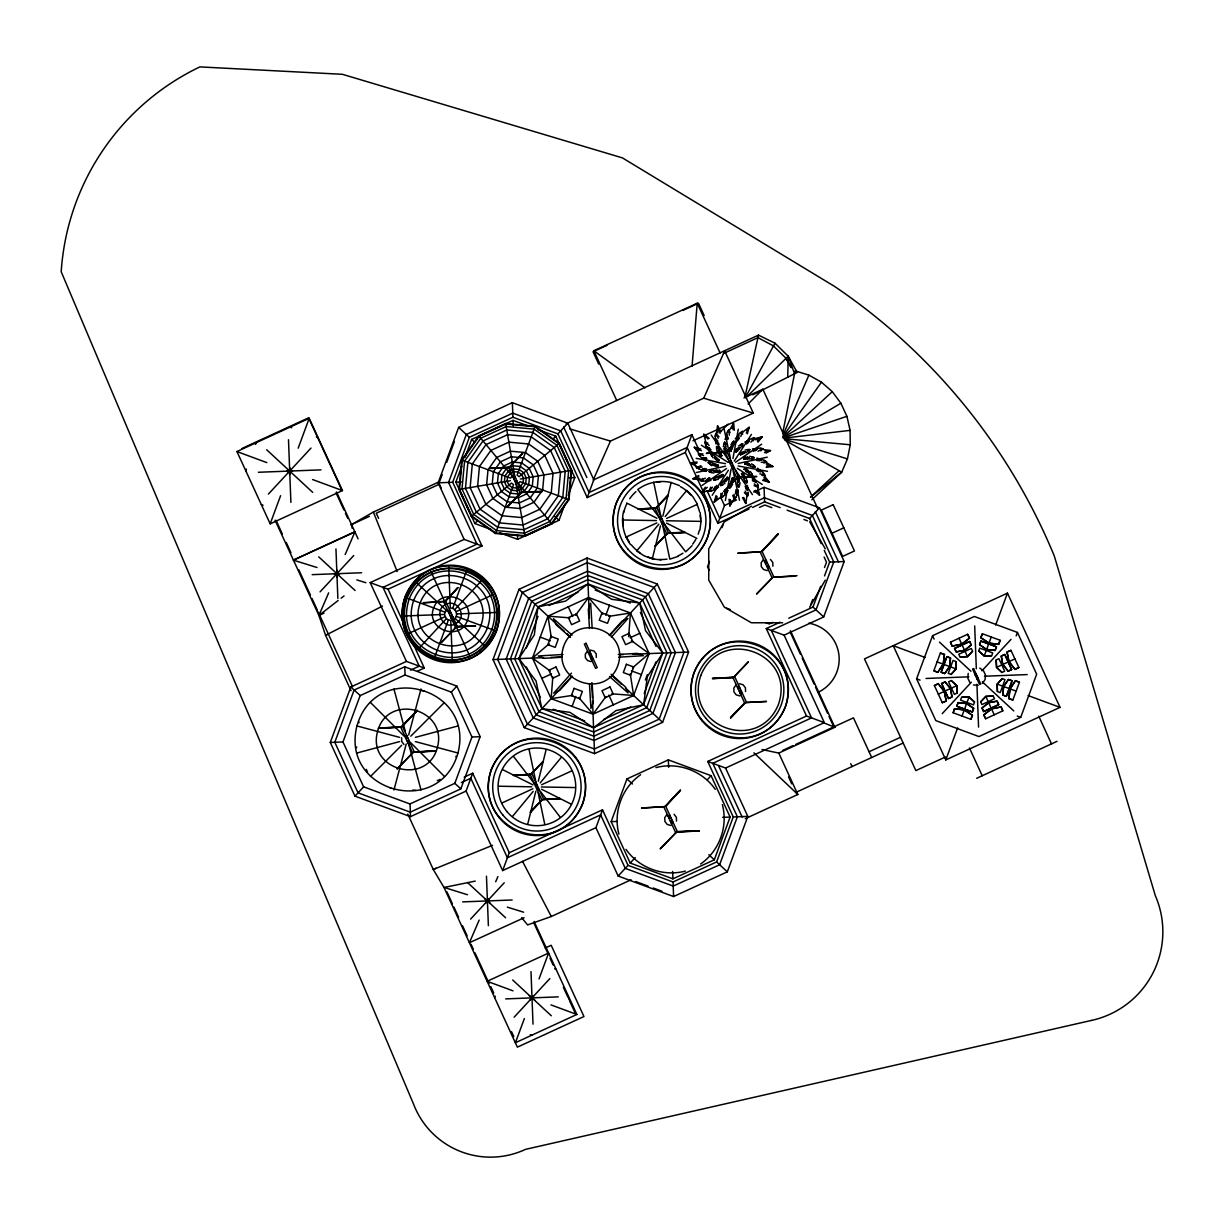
<?xml version="1.0" encoding="UTF-8"?>
<svg xmlns="http://www.w3.org/2000/svg" width="1224" height="1224" viewBox="0 0 1224 1224"><rect width="100%" height="100%" fill="white"/><g stroke="black" fill="none" stroke-linecap="round" stroke-linejoin="round"><path stroke-width="1.5" d="M289.629 474.606L289.782 467.522M336.829 577.238L336.983 570.154M724.837 489.921L724.746 494.006L726.888 492.232M738.592 438.085L738.653 435.362L736.511 437.152M787.736 377.206L788.195 356.215L775.006 343.194L758.498 335.131L566.069 423.825M733.39 480.604L731.172 483.541L731.279 480.038M732.12 449.346L732.227 445.842L730.667 447.051M716.53 448.933L716.606 446.531L719.146 447.831M746.87 480.451L746.793 482.837L744.253 481.537M726.444 478.309L726.413 479.227L727.745 479.104L728.479 477.987L727.178 477.192L726.444 478.309L727.745 479.104M736.955 451.059L736.986 450.141L735.655 450.264L734.92 451.381L736.221 452.176L736.955 451.059L735.655 450.264M733.069 429.792L733.513 423.458L729.749 429.746M730.33 499.591L729.887 505.925L733.65 499.622M552.835 676.811L551.137 698.674L593.043 714.173L633.634 695.492L649.133 653.585L630.467 612.995L588.56 597.496L547.969 616.162L532.471 658.068L551.137 698.674L572.801 695.308M628.631 636.679L630.467 612.995L608.802 616.361M720.936 482.73L720.707 485.576L722.94 484.735M742.463 446.638L742.693 443.792L740.459 444.633M692.065 366.114L697.221 303.215L593.839 350.768L616.728 400.508M715.627 441.803L715.872 439.034L717.769 441.007M747.772 487.565L747.527 490.334L745.63 488.376M724.164 480.038L723.996 481.904L725.909 481.384M739.235 449.33L739.403 447.479L736.221 449.33L739.403 447.479L737.965 450.677M356.597 747.757L356.674 746.931M358.923 722.803L358.999 721.976M458.954 489.493L461.693 460.025L478.798 435.866L505.696 423.504L535.163 426.227L559.322 443.333L571.7 470.23L568.961 499.698L551.856 523.857L524.958 536.234L495.491 533.496L471.332 516.39L458.954 489.493L510.377 480.711M455.94 756.983L456.017 756.141M729.978 483.434L729.535 488.192L731.279 486.555M733.421 445.934L733.865 441.176L732.105 442.813M968.215 673.399L967.786 678.035L969.714 682.258M949.594 666.529L950.513 658.084L946.917 656.676L941.149 672.251L944.775 673.582L949.594 666.529L950.528 658.022L946.917 656.676L941.149 672.251L944.806 673.521L949.594 666.529L944.025 664.464M1003.649 686.511L1002.747 694.957L1006.342 696.364L1012.11 680.789L1008.484 679.458L1003.649 686.511L1002.716 695.018L1006.342 696.364L1012.11 680.789L1008.454 679.519L1003.649 686.511L1009.234 688.577M715.091 439.125L715.765 433.526L719.008 436.708M748.093 492.124L747.635 495.858L744.376 492.675M933.836 670.752L937.859 672.236L943.214 664.158L944.408 654.549L940.384 653.05L933.836 670.752L937.783 672.42L943.214 664.158L944.469 654.35L940.384 653.05M1019.424 682.288L1015.4 680.804L1010.045 688.883L1008.851 698.491L1012.875 699.99L1019.424 682.288L1015.461 680.62L1010.045 688.883L1008.775 698.69L1012.875 699.99M718.488 452.957L718.748 450.983L720.401 451.855M744.911 476.427L744.651 478.385L742.999 477.528M356.964 725.954C340.073 792.112 439.523 818.749 457.975 753.005C474.866 686.848 375.416 660.195 356.964 725.954L399.575 737.368M630.574 544.634C623.506 535.148 620.92 522.786 623.582 511.249M699.899 530.099L701.046 521.378L700.204 512.611M716.53 433.158L717.601 425.906L720.936 431.781M742.463 497.587L745.798 503.477L746.87 496.225M403.507 616.009C403.752 554.518 492.599 551.091 497.571 612.398C497.327 673.889 408.479 677.3 403.507 616.009L444.404 614.433L446.026 610.026M470.215 656.967L453.109 619.772C459.031 617.263 456.736 607.624 450.31 608.053L448.734 567.156M716.866 466.543L717.096 465.043L718.412 465.304L718.167 466.803L716.866 466.543L716.239 465.365L717.096 465.043M744.988 464.08L745.217 462.58L747.16 464.003L744.988 464.08L747.16 464.003L745.217 462.58M746.303 464.324L746.533 462.825M725.358 500.478L731.034 469.251M732.977 458.495L738.302 429.196M729.581 451.166L731.019 449.223L731.095 451.396L729.581 451.166L731.019 449.223L731.095 451.396M732.059 479.288L732.304 477.972L733.819 478.217L733.558 479.517L732.38 480.145L732.059 479.288L733.558 479.517M782.748 432.868L795.141 370.841L808.896 375.125L821.457 382.179L832.274 391.68L840.888 403.232L846.916 416.328L850.083 430.374L850.252 444.786L847.436 458.908L841.73 472.143L811.803 499.759M744.896 397.249L758.498 335.131M715.137 436.341L715.765 433.526L718.228 438.33M748.262 493.027L747.635 495.858L745.171 491.038M737.537 439.89L738.653 435.362L735.211 438.835M725.847 489.493L724.746 494.006L728.188 490.549M527.789 823.844L535.852 791.209M538.315 781.203L546.042 749.945M658.818 524.209L636.694 550.968L644.069 555.788L652.316 558.832L660.455 525.861M662.842 516.222L671.165 482.516L679.412 485.576M724.577 453.002L725.159 450.662L726.046 452.651L724.577 453.002L725.159 450.662L726.046 452.651M738.822 476.381L738.24 478.706L737.353 476.733L738.822 476.381L738.24 478.706L737.353 476.733M724.042 450.631L724.975 447.066L726.169 448.504M739.357 478.752L738.424 482.302L737.231 480.864M393.944 789.97L406.261 743.962M408.678 734.997L420.995 688.974M716.04 495.567L714.25 502.085L720.125 497.709M747.359 433.816L749.149 427.283L741.805 432.761M719.896 455.512L720.293 454.242L721.12 454.624L721.869 455.726L720.645 456.613L719.896 455.512L721.12 454.624M743.504 473.872L743.106 475.142L742.279 474.759L741.53 473.657L742.754 472.755L743.504 473.872L742.279 474.759M723.277 446.714L724.7 442.139L726.551 444.312M740.122 482.669L738.699 487.228L736.848 485.056M953.159 712.766L954.46 708.681L964.267 709.935L972.529 715.351L970.861 719.314L953.159 712.766L954.659 708.742L964.267 709.935L972.346 715.29L970.861 719.314M1000.1 640.274L998.799 644.375L988.992 643.105L980.73 637.689L982.398 633.726L1000.1 640.274L998.6 644.298L988.992 643.105L980.914 637.75L982.398 633.726M722.588 492.844L720.936 498L723.369 496.439M740.811 436.524L742.463 431.383L740.03 432.944M950.62 666.896L948.248 673.399L951.094 674.455L956.051 668.916L955.898 661.48L953.052 660.424L950.62 666.896L956.051 668.916L955.822 661.679M1002.64 686.144L1004.996 679.641L1002.15 678.586L997.193 684.124L997.361 691.56L1000.207 692.616L1002.64 686.144L997.193 684.124L1002.089 678.784M245.779 470.766L246.407 469.052M255.525 444.419L256.153 442.721M270.183 523.826L236.936 451.549L309.213 418.302L342.46 490.579L270.183 523.826L280.587 495.689M298.166 448.198L309.213 418.302M464.202 777.118L472.678 773.216L466.084 791.071L410.438 816.653L354.991 796.151L330.281 742.448L350.798 687.001L406.444 661.404L424.3 668.013L417.506 671.135M482.011 545.996L464.156 539.386L438.146 482.822L458.648 427.39L512.366 402.681L567.798 423.198L593.824 479.762L587.214 497.602L557.914 433.877L512.917 417.246L469.343 437.289L452.696 482.271L482.011 545.996L388.054 589.218L370.199 582.609L406.444 661.404M439.615 481.522L442.201 474.545M446.714 462.335L454.456 441.42M490.901 529.472L474.881 523.535L455.848 482.149L461.769 466.13M465.059 457.225L471.653 439.416L513.04 420.383L529.059 426.304M434.214 658.344L448.412 619.956L450.769 620.338L452.344 661.235M452.666 608.435L466.864 570.047M495.491 533.496L513.575 484.582L511.464 483.082L471.332 516.39M535.163 426.227L517.079 475.142L519.19 476.656L559.322 443.333M493.012 659.583L518.991 589.341L587.046 558.037L657.288 584.032L688.592 652.071L662.612 722.328L594.558 753.632L524.3 727.637L493.012 659.583L543.517 657.655M454.762 783.467L472.005 736.863M499.805 532.761L517.614 539.34L559.001 520.307L564.922 504.288M568.227 495.383L574.806 477.574L555.773 436.188L537.963 429.609M460.836 788.883L480.145 736.68L456.873 686.113L404.685 666.805L354.103 690.061L334.795 742.264L358.051 792.831L410.254 812.155L460.836 788.883L454.823 783.329M526.381 647.94L538.04 616.391M466.084 791.071L502.651 870.585L509.261 852.73L602.529 809.829L628.05 865.337L673.047 881.984L716.621 861.941L733.253 816.959L707.732 761.45L806.494 716.025L824.333 722.619L784.11 635.164L766.27 628.57L780.116 622.19M572.082 706.416L575.785 696.41M605.803 615.259L609.506 605.253M587.214 497.602L685.287 452.498L691.881 434.658L699.042 450.202M494.664 997.621L495.2 996.168M645.339 680.054L647.312 674.715M644.207 693.518L655.88 661.97M524.346 1018.582L515.426 1042.726L576.856 1014.466L534.077 921.458M539.034 978.909L548.597 953.037L487.167 981.296L513.04 990.859M502.651 870.585L595.92 827.684L602.529 809.829M749.027 509.031L717.876 523.367L724.47 505.512L736.527 499.973M611.159 821.641L626.963 778.923L668.35 759.875L711.083 775.679L730.116 817.081L714.311 859.799L672.925 878.847L630.192 863.042L611.159 821.641L616.728 821.426M709.507 561.433L707.533 566.773L709.124 570.216M722.022 527.605L723.338 524.04M568.808 999.595L569.344 998.141M810.701 604.931L812.675 599.592M824.517 567.538L826.506 562.198L824.119 557.027M788.761 618.212L812.996 607.073L820.677 586.311M824.517 575.923L829.643 562.076L824.242 550.341M595.92 827.684L618.151 876.032L673.598 896.549L727.301 871.84L747.818 816.393L725.572 768.045L707.732 761.45M784.11 635.164L823.691 616.957L844.193 561.525L819.499 507.807L764.051 487.305L753.724 492.048M916.592 678.83L932.55 635.7L974.319 616.483L1017.45 632.441L1036.667 674.21L1020.709 717.341L978.94 736.557L935.809 720.599L916.592 678.83L920.081 680.116M945.509 756.967L915.858 770.6L864.481 658.894L1007.474 593.12L1060.03 707.365L945.785 759.92L957.596 727.974M962.003 716.04L964.267 709.935M964.573 709.124L966.623 703.54L973.692 708.375L972.361 712.001L956.786 706.233L958.132 702.622L966.623 703.54L973.615 708.344L972.361 712.001L956.786 706.233L958.193 702.637L966.623 703.54M967.006 702.53L969.026 697.099L974.564 702.041L973.508 704.886L967.006 702.53L960.534 700.097L961.59 697.252L969.026 697.099L974.365 701.979M978.894 651.061L984.234 655.942L986.253 650.51L992.725 652.943L991.669 655.789L984.234 655.942L978.695 651L979.751 648.154L986.253 650.51M986.621 649.5L979.628 644.696L980.898 641.039L996.474 646.808L995.051 650.403L986.621 649.5L988.686 643.916L996.474 646.808L995.127 650.434L986.621 649.5L979.567 644.666L980.898 641.039L988.686 643.916M988.992 643.105L991.241 637M995.663 625.066L1007.474 593.12M1016.165 635.929L1017.45 632.441M731.646 428.461L733.513 423.458L734.354 430.175M731.738 500.907L729.887 505.925L729.045 499.208M736.221 452.176L736.986 450.141L734.92 451.381M727.178 477.192L726.413 479.227L728.479 477.987M710.7 487.121L709.002 491.344L711.848 490.839M753.265 440.854L754.397 438.039L751.551 438.544M725.052 439.462L726.903 434.933L728.387 438.743M738.347 489.921L736.496 494.435L735.517 491.895M351.043 690.718L325.569 635.332L318.898 615.473L328.659 592.844M345.153 554.548L354.914 531.92L293.469 560.179L317.001 567.508M479.165 920.081L469.419 942.709L524.086 917.74M495.674 881.785L497.923 876.568M783.115 434.994L808.896 375.125M715.153 486.632L714.051 489.126L716.713 488.284M748.247 442.751L749.348 440.257L746.686 441.084M593.242 479.961L610.455 441.084L703.739 398.183L753.296 413.069L724.669 350.86L703.739 398.183M725.434 478.706L723.996 481.904L727.178 480.053M723.705 444.327L724.7 442.139L726.123 446.699M739.694 485.056L738.699 487.228L737.276 482.669M721.625 475.264L721.242 476.105L722.527 476.488L723.629 475.738L722.741 474.514L721.625 475.264L722.527 476.488M741.775 454.104L742.157 453.278L740.872 452.88L739.77 453.63L740.658 454.854L741.775 454.104L740.872 452.88M746.319 432.975L749.149 427.283L746.732 429.899M717.08 496.409L714.25 502.085L717.876 498.168M748.553 452.13L749.853 449.591L747.451 449.514M725.618 437.396L726.903 434.933L727.607 439.538M718.87 475.983L717.998 477.651L719.957 477.896M744.529 453.385L745.401 451.733L743.442 451.488M737.781 491.972L736.496 494.435L735.792 489.829M722.925 481.353L720.707 485.576L724.945 483.358M740.474 448.03L742.693 443.792L738.454 446.026M745.401 397.433L775.006 343.194M726.138 434.719L728.907 429.792L730.101 432.577M737.261 494.664L734.492 499.576L732.702 495.399M723.996 448.795L724.975 447.066L726.214 450.34M739.403 480.588L738.424 482.302L737.185 479.028M809.691 607.15L825.297 580.099M717.279 460.729L718.075 459.428L719.192 460.163L718.396 461.463L717.279 460.729L717.157 459.398L718.075 459.428M744.207 469.205L745.003 467.92L746.242 469.97L744.207 469.205L746.242 469.97L745.003 467.92M745.324 469.939L746.12 468.654M712.2 495.292L728.341 470.246M734.262 461.066L751.459 434.382M587.291 651.29L585.286 654.213L585.393 657.778L587.566 660.577L590.962 661.587M763.286 559.659L761.16 562.765L761.267 566.544L763.577 569.527L767.203 570.598M735.945 684.996L733.819 688.118L733.926 691.897L736.236 694.88L739.862 695.936M666.896 814.526L664.77 817.647L664.877 821.426L667.187 824.41L670.813 825.466M727.24 432.164L728.907 429.792L729.336 435.178M736.144 497.204L734.492 499.576L734.063 494.19M782.717 436.892L821.457 382.179M982.367 683.42L985.045 679.641L985.473 675.005L983.53 670.783L979.736 668.105M575.617 615.198L588.56 597.496L602.82 614.157M605.972 696.471L593.043 714.173L578.784 697.512M746.594 444.021L749.348 440.257L744.835 442.139M716.805 485.362L714.051 489.126L718.564 487.228M733.819 478.217L732.38 480.145L732.304 477.972M729.994 448.764L732.227 445.842L732.778 447.617M705.422 487.213L701.26 492.568L710.149 490.319M757.977 442.155L762.139 436.815L755.024 438.605M485.484 903.236L489.156 898.768M530.068 1000.192L533.756 995.709M665.152 516.559L686.786 490.38L692.906 496.714L697.451 504.257L666.606 518.441M512.672 816.224L533.174 791.408M540.212 782.901L561.158 757.564M730.804 444.848L733.865 441.176L734.737 443.899M732.595 484.52L729.535 488.192L728.663 485.484M712.506 487.213L709.002 491.344L714.433 489.814M750.893 442.155L754.397 438.039L748.966 439.554M571.44 673.139L553.676 693.151L559.674 690.458L572.358 676.168M609.231 635.501L621.93 621.211L627.927 618.518L611.434 637.092M951.17 674.256L956.051 668.916M268.408 494.068L311.003 448.061M320.076 591.865L353.736 555.528M474.881 523.535L477.406 520.812M553.248 438.911L555.773 436.188M557.914 433.877L567.798 423.198M418.562 648.735L446.362 618.701L444.404 614.433M454.716 609.69L482.516 579.656M354.991 796.151L363.62 786.833L410.086 804.015L410.438 816.653M451.319 692.126L456.873 686.113M524.3 727.637L571.195 677.01M610.409 634.659L657.288 584.032M821.166 543.64L809.6 518.502L819.499 507.807M470.597 919.102L504.242 882.764M618.151 876.032L628.05 865.337M630.192 863.042L635.241 857.58M707.288 779.78L711.083 775.679M514.126 1017.19L549.882 978.573M942.235 713.668L971.351 682.212M981.908 670.828L1011.024 639.372M740.658 454.854L742.157 453.278L739.77 453.63M722.741 474.514L721.242 476.105L723.629 475.738M960.228 656.921L967.465 656.599L972.606 651.229L971.336 648.475L965.048 651.336L958.774 654.259L960.044 657.013L967.465 656.599L972.422 651.321M980.837 701.719L985.794 696.441L993.215 696.028L994.485 698.782L988.212 701.704L981.908 704.565L980.654 701.811L985.794 696.441L993.016 696.119M510.056 466.619L522.495 453.262M522.801 453.37L510.163 466.313M457.7 587.596L445.582 601.061L458.006 587.704M445.276 600.953L457.592 587.887M402.206 726.23L417.093 710.272M417.399 710.379L402.619 726.046L400.432 727.041M416.068 711.986L402.313 725.924M656.477 507.424L667.677 495.383M667.983 495.491L656.89 507.241L654.702 508.235M667.876 495.797L656.584 507.134M738.99 438.238L726.872 451.702L739.296 438.345M726.566 451.579L737.659 439.829M531.644 773.614L542.844 761.558M543.15 761.68L531.752 773.308M777.883 533.97L762.062 551.351L778.082 534.383M761.756 551.244L778.189 534.077M734.415 676.581L748.078 661.924M748.384 662.031L734.522 676.275M680.269 790.153L665.672 806.218L680.559 790.26M665.366 806.111L680.162 790.444M507.532 506.262L520.491 493.41M507.424 506.552L520.185 493.303L522.373 492.293M507.731 506.659L520.598 493.119M441.359 642.217L455.695 627.744M441.665 642.325L455.802 627.453M397.02 768.825L412.626 753.02M397.326 768.932L412.733 752.729M655.222 545.736L666.697 533.817L655.421 546.149M655.115 546.042L667.004 533.924M724.027 491.222L736.787 477.972L724.226 491.635M723.935 491.528L737.093 478.079M530.39 811.925L541.865 799.991L530.589 812.338M530.283 812.231L542.171 800.114M756.57 593.824L772.176 578.034M756.86 593.946L772.283 577.728M730.606 717.539L744.636 702.974L730.804 717.952M730.499 717.845L744.942 703.081M660.18 848.706L675.801 832.917M660.486 848.813L675.893 832.611M702.653 478.462L700.526 480.619L703.356 481.246M760.747 450.922L762.873 448.749L760.043 448.122M721.364 430.863L728.051 424.147M748.124 403.997L762.843 389.217L817.678 508.45M370.505 776.444L401.702 745.248M410.759 736.19L444.434 702.515M745.829 397.769L788.195 356.215L797.191 372.433L752.806 394.862M692.034 545.72L685.7 551.84L664.54 524.316M709.002 477.681L706.049 480.512L708.818 480.757M755.376 450.753L757.35 448.871L754.581 448.627M720.553 475.233L717.998 477.651L721.64 477.146M742.846 454.135L745.401 451.733L741.759 452.237M718.35 470.613L717.677 471.225L718.702 472.082L720.018 471.821L719.651 470.337L718.35 470.613L718.702 472.082M745.049 458.771L745.722 458.143L744.697 457.286L743.381 457.562L743.748 459.046L745.049 458.771L744.697 457.286M640.626 774.716C621.899 787.812 613.056 812.017 618.9 834.095M700.633 864.006C719.36 850.909 728.219 826.72 722.374 804.627M784.385 435.897L832.274 391.68M810.548 497.051L839.144 470.674M757.35 440.977L762.139 436.815L755.652 439.783M707.258 487.351L701.26 492.568L704.504 491.069M549.117 643.824L532.471 658.068L550.157 671.012M632.487 667.845L649.133 653.585L631.431 640.657M711.328 469.832L709.155 471.684L711.328 472.678M752.072 459.536L754.244 457.684L752.072 456.705M747.879 459.153L749.317 457.96L747.604 456.98M746.181 452.651L749.853 449.591L745.079 450.034M964.589 650.342L971.183 645.017L969.653 641.483L954.567 648.414L956.174 651.918L964.589 650.342L971.259 644.987L969.653 641.483L954.567 648.414L956.25 651.887L964.589 650.342L962.095 644.941M988.671 702.698L982.061 708.023L983.606 711.557L998.692 704.626L997.07 701.123L988.671 702.698L982 708.053L983.606 711.557L998.692 704.626L997.009 701.153L988.671 702.698L991.149 708.099M810.671 497.128L841.73 472.143L784.89 440.242M738.026 434.872L742.463 431.383L742.509 434.413M725.373 494.511L720.936 498L720.875 493.44M950.451 642.187L952.241 646.073L961.743 644.145L969.377 638.194L967.587 634.292L950.451 642.187L952.058 646.165L961.743 644.145L969.561 638.117L967.587 634.292M1002.808 710.853L1001.018 706.967L991.516 708.895L983.866 714.847L985.672 718.748L1002.808 710.853L1001.201 706.875L991.516 708.895L983.683 714.923L985.672 718.748M275.094 520.231L318.898 615.473L338.145 600.51M341.113 598.215L344.066 595.92M456.231 623.245C467.66 616.988 457.623 598.429 445.995 604.319C433.219 609.812 442.598 630.192 455.083 624.087M702.041 485.454L726.536 468.501M735.517 462.274L761.619 444.205M753.372 451.289L757.35 448.871L752.469 448.887M710.027 478.094L706.049 480.512L710.93 480.481M783.238 437.458L840.888 403.232M751.398 506.201L724.348 521.822L708.727 548.872L708.727 580.099L724.348 607.15L751.398 622.771L782.641 622.771M439.248 481.766L373.366 512.06L351.533 524.576L352.175 528.278M698.797 475.447L692.906 478.798L700.174 479.854M766.071 453.094L770.493 450.585L763.225 449.514M934.402 685.562L938.211 683.589L944.255 691.407L946.274 701.092L942.281 702.698L934.402 685.562L938.303 683.772L944.255 691.407L946.183 700.908L942.281 702.698M1018.858 667.478L1015.033 669.452L1009.004 661.633L1006.985 651.948L1010.963 650.342L1018.858 667.478L1014.956 669.268L1009.004 661.633L1007.077 652.132L1010.963 650.342M382.469 606.079L325.569 635.332L328.353 634.047M705.345 478.156L700.526 480.619L706.141 481.307M758.054 451.212L762.873 448.749L757.258 448.076M242 448.458L308.586 417.828L341.358 489.08M606.936 345.367L593.043 351.747L598.704 364.063M682.854 310.437L698.491 303.246L704.152 315.562M350.783 524.912L369.449 516.329M439.156 484.276L376.242 513.208L378.614 518.333M723.522 353.476L757.947 337.64L773.492 345.948L786.038 358.326L791.163 367.582L786.038 358.326M293.408 560.041L354.838 531.782M508.281 467.43L510.469 466.421M512.734 476.564L514.508 475.753M512.856 476.84L514.631 476.029M513.04 477.222L514.814 476.396M513.851 478.997L515.625 478.171M515.029 481.552L516.803 480.726M515.839 483.327L517.614 482.516M516.023 483.725L517.813 482.914M516.161 484L517.936 483.189M743.947 397.907L762.843 389.217M370.199 582.609L464.156 539.386M593.824 479.762L691.881 434.658M692.952 440.824L753.296 413.069M318.898 615.473L324.023 613.117M724.792 452.406L726.98 451.396M729.244 461.54L731.019 460.729M729.366 461.815L731.141 460.989M729.535 462.182L731.309 461.372M730.361 463.973L732.136 463.146M731.524 466.512L733.314 465.701M732.35 468.302L734.125 467.476M732.533 468.7L734.308 467.889M443.501 601.764L445.689 600.755M732.656 468.976L734.431 468.165M447.953 610.898L449.728 610.087M736.695 478.263L738.868 477.268M448.076 611.174L449.851 610.363M448.244 611.556L450.019 610.73M449.07 613.331L450.845 612.505M659.155 517.385L660.929 516.559M659.277 517.66L661.052 516.834M407.776 633.864L444.955 616.758M456.124 611.633L493.303 594.527M659.445 518.027L661.22 517.216M450.233 615.886L452.008 615.06M660.272 519.802L662.046 518.991M626.03 537.106L656.875 522.908M451.059 617.661L452.834 616.835M451.243 618.059L453.018 617.248M451.365 618.334L453.14 617.523M661.434 522.357L663.209 521.546M662.261 524.132L664.035 523.321M662.444 524.545L664.219 523.719M662.567 524.821L664.341 523.994M455.389 627.637L457.577 626.627M666.59 534.108L668.778 533.113M752.5 507.44L764.618 501.855L780.193 507.623M759.553 507.379L764.74 505.007L771.854 507.639M549.132 605.482L577.988 592.202M410.56 670.14L419.251 666.147L383.005 587.352L476.962 544.129L448.581 482.424L466.329 434.489L512.764 413.131L560.699 430.863L589.081 492.553L687.154 447.448L696.686 468.195M359.978 695.691L405.129 674.929L404.685 666.805M759.982 552.055L762.169 551.045M764.434 561.189L766.209 560.378M764.556 561.464L766.331 560.653M764.725 561.847L766.499 561.02M765.551 563.621L767.326 562.795M831.999 533.266L843.81 527.819M766.714 566.177L768.488 565.35M767.54 567.951L769.315 567.125M404.884 736.19L406.659 735.364M405.006 736.45L406.781 735.639M405.175 736.833L406.949 736.022M588.361 652.729L590.029 651.964M588.484 652.989L590.152 652.224M588.637 653.341L590.32 652.576M406.001 738.607L407.776 737.797M589.417 655.024L591.085 654.243M541.804 678.371L551.489 673.904M630.1 637.75L639.8 633.298M407.164 741.163L408.938 740.352M590.519 657.426L592.187 656.645M407.99 742.937L409.765 742.127M408.173 743.351L409.948 742.524M591.284 659.093L592.952 658.328M408.296 743.626L410.071 742.8M591.467 659.476L593.135 658.696M591.574 659.736L593.258 658.956M771.87 577.927L774.058 576.917M412.32 752.913L414.508 751.903L436.019 750.878M772.757 622.373L769.299 623.965L765.75 622.649M437.305 780.667L440.074 779.382M409.811 804.03L454.961 783.268M461.31 782.641L470.812 778.265L507.394 857.779L600.647 814.878L625.25 868.367L673.2 886.1L719.636 864.741L737.368 816.791L712.781 763.317L811.543 717.891L771.304 630.437L816.026 609.873L833.758 561.923L812.399 515.488L764.449 497.74L719.743 518.318L707.028 490.656M603.616 719.467L630.773 706.967M732.641 677.392L734.813 676.398M529.87 774.425L532.058 773.415M737.384 687.184L739.158 686.373M738.194 688.959L739.985 688.148M534.322 783.559L536.097 782.748M534.444 783.834L536.219 783.023M534.613 784.217L536.387 783.391M739.373 691.514L741.147 690.703M535.439 785.992L537.214 785.181M502.345 802.791L532.884 788.746M541.62 784.737L571.486 770.998M740.199 693.289L741.973 692.478M740.382 693.702L742.157 692.876M740.505 693.977L742.279 693.151M536.602 788.547L538.392 787.721M537.428 790.321L539.203 789.511M744.529 703.264L746.716 702.27M541.773 800.297L543.946 799.287L560.087 798.522M436.05 868.214L433.281 869.499L407.791 814.098M725.572 768.045L824.333 722.619M782.488 750.496L792.831 745.737M795.891 744.33L805.958 739.709M806.494 739.449L821.855 732.38M822.712 731.998L853.465 717.845L871.702 757.503M762.001 749.516L778.785 753.097L834.86 727.301L790.429 630.727M663.592 806.922L665.779 805.928M975.084 674.562L976.14 674.072L975.161 674.73M668.044 816.071L669.819 815.245M668.166 816.347L669.941 815.521M975.268 674.944L976.324 674.455M668.335 816.714L670.125 815.903M975.742 676L976.813 675.51M938.349 694.13L944.255 691.407M945.05 691.055L950.451 688.561L945.096 681.89L941.593 683.497L945.05 691.055L948.524 698.583L952.027 696.976L950.451 688.561L945.127 681.952L941.593 683.497L948.524 698.583L951.997 696.9L950.451 688.561M951.431 688.102L956.694 685.685L957.122 693.105L954.353 694.375L951.431 688.102L948.585 681.814L951.339 680.544L956.694 685.685L957.03 692.922M1001.829 672.313L996.55 667.355L1001.813 664.938L998.891 658.665L996.137 659.935L996.55 667.355L1001.921 672.496L1004.674 671.226L1001.813 664.938M1002.808 664.479L1001.263 656.141L1004.736 654.457L1011.667 669.543L1008.163 671.15L1002.808 664.479L1008.209 661.985L1004.736 654.457L1001.232 656.064L1002.808 664.479L1008.163 671.15L1011.667 669.543L1008.209 661.985M1009.004 661.633L1014.91 658.91M669.161 818.489L670.936 817.678M976.446 677.53L977.502 677.04M976.936 678.586L977.991 678.096M977.043 678.815L978.098 678.326M977.119 678.983L978.175 678.494M670.339 821.044L672.114 820.233M671.15 822.819L672.925 822.008M671.456 823.507L673.246 822.681M675.495 832.794L677.668 831.8M869.055 751.735L900.527 737.261M795.692 792.479L903.19 743.029M745.248 818.688L797.834 794.498L778.785 753.097M521.623 917.648L527.605 924.931L551.305 916.485L631.064 879.796M545.277 948.003L551.183 945.28L583.955 1016.532L517.37 1047.147L443.991 887.415L467.507 894.744M976.676 778.296L1057.016 741.346M743.748 459.046L745.722 458.143L743.381 457.562M719.651 470.337L717.677 471.225L720.018 471.821M700.985 465.701L696.808 467.492L699.179 469.144M763.807 463.085L766.591 461.892L764.22 460.239M492.522 845.325L433.281 869.499L444.006 887.476L475.249 881.096M704.489 468.501L701.949 469.496L705.636 471.424M758.911 460.882L761.45 459.887L758.987 458.602M746.043 459.214L749.317 457.96L745.753 457.026M783.406 437.825L846.916 416.328M764.464 452.589L770.493 450.585L765.138 450.784M698.935 476.779L692.906 478.798L700.036 478.523M671.165 482.516C659.629 479.854 647.267 482.455 637.781 489.508L658.94 517.033M678.173 556.385L669.803 559.139L662.842 525.907M710.914 461.647L708.191 462.519L711.863 465.594L708.191 462.519L712.949 462.963M752.485 467.721L755.208 466.849L753.571 465.105M714.632 463.605L712.842 464.156L714.066 465.732M748.767 465.778L750.557 465.212L747.619 462.993L750.557 465.212L747.053 465.105M713.714 470.276L709.155 471.684L713.714 473.107M749.685 459.107L754.244 457.684L749.685 456.261M356.964 753.005L399.575 741.591M415.364 737.368L457.975 725.954M724.302 451.687L725.786 451.335M737.613 478.033L739.097 477.681M696.425 472.495L725.541 466.191M738.133 463.468L767.249 457.179M520.277 479.012L571.7 470.23M756.845 460.591L761.45 459.887L756.937 458.036M706.554 468.777L701.949 469.496L706.462 471.332M697.19 462.045L690.458 462.871L696.762 466.635M766.209 467.339L772.925 466.497L766.637 462.748M655.896 767.632C677.989 761.772 702.193 770.63 715.275 789.358M685.364 871.09C663.286 876.95 639.081 868.091 625.984 849.364M783.498 438.192L850.083 430.374M718.304 479.349L713.546 479.777L714.847 477.238L717.218 476.733L713.546 479.777L715.933 479.869M702.193 467.048L696.808 467.492L701.719 470.261M761.206 462.32L766.591 461.892L761.68 459.122M562.963 654.488L538.162 655.972L544.313 658.313L561.479 657.288M618.212 654.488L637.291 653.356L643.442 655.697L618.64 657.181M706.539 453.155L725.205 452.207M706.432 453.461L724.899 452.1M490.028 468.195L508.587 467.553L489.921 468.486M490.334 468.302L508.694 467.247M638.285 508.893L654.993 508.358L638.178 509.199M638.576 509.016L655.115 508.052M738.057 553.019L760.395 551.871M737.934 553.324L760.089 551.749M423.412 602.636L443.914 601.581M423.29 602.927L443.608 601.458M712.552 678.264L732.931 677.515L712.735 678.677M712.429 678.57L733.038 677.209M378.507 728.02L400.722 727.163L378.384 728.326M378.797 728.127L400.845 726.857M513.453 775.083L530.16 774.547L513.636 775.496M513.346 775.389L530.283 774.241M641.667 807.901L664.005 806.738M641.56 808.207L663.714 806.631M756.509 476.289L738.761 477.574M738.47 477.452L756.692 476.702M542.094 491.344L522.067 492.186L541.972 491.65M521.959 492.492L541.681 491.543M684.629 532.211L668.488 532.991L684.813 532.639M668.365 533.297L684.92 532.333M797.069 575.678L773.951 577.223M773.644 577.101L795.462 576.183M475.509 625.77L457.286 626.52L475.402 626.076M457.164 626.826L475.096 625.954M766.438 701.321L746.609 702.561M746.303 702.454L766.331 701.612M435.729 750.756L414.401 752.209M414.094 752.102L435.912 751.184M559.796 798.4L543.838 799.593M543.548 799.486L559.98 798.813M699.195 830.759L677.377 831.677L699.088 831.065M677.27 831.983L698.782 830.943M258.371 472.265L321.025 469.863M438.146 482.822L452.696 482.271M455.848 482.149L461.417 481.935M569.236 477.788L574.806 477.574M312.166 574.653L361.646 572.756M829.643 562.076L844.193 561.525M456.674 613.958L497.571 612.398M550.892 657.365L561.954 656.936M619.65 654.718L623.322 654.58M632.548 654.228L688.592 652.071M926.048 678.463L968.873 676.826M984.387 676.229L1027.211 674.577M330.281 742.448L342.98 741.958L360.177 695.492L350.798 687.001M480.145 736.68L471.959 737.001L451.258 691.988M722.68 817.357L730.116 817.081M733.253 816.959L747.818 816.393M462.672 901.889L512.168 899.992M505.711 998.891L558.297 996.871M718.412 465.304L716.239 465.365L718.167 466.803M984.234 655.942L991.471 655.712M961.789 697.328L969.026 697.099M702.943 453.874L698.399 453.92L699.944 456.353M761.971 475.493L765 475.463L762.674 471.806M622.435 519.986L656.401 520.582M666.33 520.751L701.046 521.378M498.872 786.221L531.736 786.803M541.36 786.971L574.959 787.567M706.462 457.822L702.377 457.73L704.152 459.872M758.299 471.577L761.022 471.638L759.247 469.511M286.691 471.041L292.49 471.163M333.892 573.673L339.691 573.796M716.346 464.263L712.842 464.156L715.78 466.39M766.606 466.053L772.925 466.497L766.255 464.018M696.793 463.315L690.458 462.871L693.809 464.11M569.818 617.86L547.969 616.162L551.336 637.826M611.771 693.809L633.634 695.492L630.268 673.843M713.653 453.92L710.807 453.691L711.649 455.94M716.346 457.149L714.479 456.98L715 458.893M750.45 466.405L755.208 466.849L751.536 463.789M783.498 438.59L850.252 444.786M973.508 684.935L978.144 685.364M421.928 690.718L424.147 690.917M389.966 787.95L390.793 788.026M412.718 790.061L415.762 790.352M652.316 558.832L661.052 559.98M729.841 449.851L731.34 450.095M696.181 458.357L725.495 463.682M738.164 465.992L767.479 471.317M756.493 470.536L761.022 471.638L757.549 468.195M706.906 458.847L702.377 457.73L705.835 461.173M717.647 472.342L714.082 471.408L715.52 470.215L717.356 470.169L714.082 471.408L715.795 472.403M415.364 741.591L457.975 753.005M700.832 449.024L694.299 447.234L699.776 454.594M762.567 480.344L769.1 482.149L764.725 476.258M739.495 683.726L743.121 684.782L745.431 687.766L745.538 691.545M590.626 650.082L594.038 651.076L596.21 653.891L596.317 657.441M569.741 428.859L610.455 441.084M785.196 439.523L847.436 458.908M356.811 579.901L365.869 582.716M507.333 907.137L523.612 912.201M703.54 455.573L698.399 453.92L701.872 458.357M759.859 473.795L765 475.463L762.69 472.495M787.109 510.178L809.6 518.502M803.908 519.496L807.457 520.812M461.693 460.025L510.607 478.125L512.122 475.998L478.798 435.866M568.961 499.698L520.047 481.613L518.532 483.74L551.856 523.857M925.176 657.487L893.229 645.675L945.785 759.92M937.11 661.909L943.214 664.158M1010.045 688.883L1016.149 691.132M1028.084 695.553L1060.03 707.365M290.012 427.145L291.71 427.773M316.358 436.892L318.056 437.519M726.582 608.16L730.131 609.476M1017.221 716.055L1020.709 717.341M236.936 451.549L266.832 462.611M312.564 479.533L342.46 490.579M595.185 590.106L630.238 603.08M261.355 504.625L263.053 505.252M540.212 637.123L550.219 640.825M631.37 670.844L641.391 674.546M406.399 597.863L444.771 612.061M456.307 616.33L494.68 630.528M553.11 709.231L584.659 720.905M404.853 674.944L451.457 692.172M635.807 881.571L648.001 886.084M653.234 888.012L661.954 891.24M554.656 968.827L556.109 969.362M550.984 1004.904L576.856 1014.466M530.298 1034.693L531.752 1035.229M719.192 460.163L717.157 459.398L718.396 461.463M707.87 443.119L705.055 441.986L705.804 446.255M754.122 485.683L758.344 487.382L757.84 484.536M822.467 722.328L834.86 727.301M709.767 448.137L707.258 447.051L708.099 449.698M752.393 480.68L756.126 482.332L755.3 479.686M717.677 458.419L714.479 456.98L716.346 460.163M763.424 479.303L769.1 482.149L763.868 477.299M701.398 450.769L694.299 447.234L698.216 450.876M626.627 503.003L656.967 518.272M666.514 523.076L696.854 538.361M502.926 769.774L532.945 784.89M541.543 789.22L570.904 804.015M715.03 455.925L710.807 453.691L713.026 457.929M446.362 618.701L448.412 619.956M701.383 445.215L728.051 462.397M737.246 468.318L762.277 484.459M593.839 350.768L644.956 387.779M752.378 479.578L756.126 482.332L754.244 477.834M711.022 449.805L707.258 447.051L709.155 451.549M709.17 438.406L703.831 434.245L705.621 441.359M754.229 490.962L759.568 495.123L757.778 488.009M484.673 898.691L490.151 903.19M529.273 995.632L534.75 1000.13M709.17 445.49L705.055 441.986L706.569 447.433M754.229 483.878L758.344 487.382L757.335 483.755M572.067 635.195L553.477 618.701L556.17 624.714L570.461 637.398M611.128 674.271L625.433 686.955L628.111 692.968L609.537 676.474M939.481 642.126L970.938 671.242M982.321 681.799L1013.763 710.914M812.996 607.073L823.691 616.957M458.648 427.39L469.343 437.289M471.653 439.416L474.377 441.941M554.9 516.513L559.001 520.307M518.991 589.341L564.203 631.202M566.911 633.711L569.619 636.22M611.985 675.449L621.455 684.216M625.51 687.98L662.612 722.328M416.007 582.211L447.586 611.464M455.053 618.365L485.071 646.18M626.963 778.923L632.426 783.972M708.849 854.75L714.311 859.799M716.621 861.941L727.301 871.84M266.694 449.774L312.701 492.369M318.745 556.874L355.082 590.519M467.935 882.902L505.589 917.755M512.703 980.011L551.32 1015.767M741.53 473.657L743.106 475.142L742.754 472.755M721.869 455.726L720.293 454.242L720.645 456.613M951.431 680.728L956.694 685.685M753.938 752.837L797.834 794.498M370.505 702.515L404.18 736.19M410.759 742.769L444.434 776.444M721.15 453.538L718.748 450.983L719.238 454.639M742.249 475.845L744.651 478.385L744.161 474.744M755.407 490.334L759.568 495.123L758.084 491.88M707.992 439.049L703.831 434.245L705.315 437.488M743.733 479.165L746.793 482.837L746.365 478.079M770.462 559.444L772.772 562.428L772.88 566.207M674.072 814.312L676.382 817.295L676.505 821.074M404.027 744.529L401.717 741.53L401.61 737.766M513.728 756.723L533.756 782.794M540.488 791.546L560.118 817.066M711.205 435.04L728.158 459.536M735.502 470.123L752.454 494.618M745.095 486.356L747.527 490.334L747.497 485.454M719.1 444.343L715.872 439.034L715.902 443.914M747.053 469.205L748.92 472.387L747.053 472.219L745.722 470.949L748.92 472.387L748.384 470.475M809.691 521.822L825.297 548.872M750.373 471.439L752.592 475.677L749.746 475.447L748.369 473.459L752.592 475.677L751.75 473.443M522.556 861.421L551.305 916.485M1038.732 716.178L1051.477 743.886M959.019 638.24L961.743 644.145M965.048 651.336L967.465 656.599M985.794 696.441L988.212 701.704M991.516 708.895L994.24 714.801M932.55 635.7L934.096 639.081M969.485 748.032L982.214 775.741M815.322 511.632L838.578 562.198M697.221 303.215L720.11 352.971M726.765 451.488L738.669 477.36M724.99 452.314L736.894 478.171M761.955 551.137L773.859 577.009M760.181 551.963L772.084 577.835M790.169 631.982L793.336 638.882M793.519 639.28L800.389 654.197M802.21 658.175L808.008 670.783M808.421 671.67L814.113 684.063M815.566 687.199L827.47 713.087M829.046 716.53L833.819 726.888M850.726 763.669L852.057 766.545M720.508 496.868L724.47 505.512M685.287 452.498L717.876 523.367M766.27 628.57L806.494 716.025M788.562 776.949L791.729 783.85M656.676 507.333L668.579 533.205M734.614 676.49L746.518 702.362M654.901 508.144L666.805 534.016M732.839 677.3L744.743 703.173M563.621 427.008L586.893 477.589M718.932 766.515L742.188 817.081M640.382 612.459L655.988 646.425M510.27 466.528L522.158 492.385M665.581 806.019L677.469 831.892M508.496 467.339L520.384 493.211M663.791 806.83L675.694 832.702M568.257 606.829L572.725 616.529M608.879 695.14L613.331 704.84M526.381 666.942L540.442 697.512M438.972 483.266L441.298 488.33M531.843 773.522L543.747 799.379M530.068 774.333L541.972 800.205M445.475 600.862L457.378 626.719M430.863 571.44L445.245 602.698M443.7 601.673L455.603 627.545M388.054 589.218L405.389 626.902M410.897 638.882L424.3 668.013M472.678 773.216L509.261 852.73M336.539 491.987L358.081 538.835M336.034 492.844L343.868 509.873M345.443 513.284L347.784 518.395M534.138 923.554L548.245 954.215M549.989 958.254L553.141 965.078M563.346 987.294L568.074 997.545M569.634 1000.957L575.142 1012.921M402.405 726.138L414.309 752.01M400.631 726.949L412.534 752.821M490.809 986.605L493.746 992.985M511.556 1031.725L513.759 1036.499M276.089 520.414L282.346 534.047M286.263 542.569L290.96 552.774M298.778 569.757L310.422 595.093M311.982 598.459L317.414 610.286M318.194 611.985L352.543 686.664M446.959 891.929L452.39 903.74M453.951 907.122L458.602 917.266M462.488 925.696L467.155 935.84M471.056 944.331L473.413 949.426M474.973 952.838L489.08 983.499M366.282 769.315L367.552 772.084M342.919 741.821L363.681 786.971M373.366 512.06L397.157 571.47M788.195 356.215L794.56 373.764M743.794 497.449L745.798 503.477M720.11 433.418L717.601 425.906L717.861 433.021M730.621 481.751L731.172 483.541M393.944 688.974L405.358 731.585M408.678 743.962L420.995 789.97M724.18 429.425L730.468 458.541M733.191 471.133L739.48 500.249M653.677 482.21L660.792 516.176M529.105 749.654L535.852 781.83M538.116 792.632L544.726 824.135M505.696 423.504L514.478 474.912M516.176 484.826L524.958 536.234M592.141 627.989L590.672 603.187L588.316 609.338L589.463 628.417M592.141 683.252L593.273 702.331L590.932 708.482L589.448 683.665M996.229 660.119L996.55 667.355M974.686 625.938L976.324 668.763M976.92 684.277L978.573 727.102M764.051 487.305L764.618 501.855M668.35 759.875L668.641 767.31M672.634 871.411L672.925 878.847M673.047 881.984L673.598 896.549M587.046 558.037L589.341 617.768M591.835 682.839L592.401 697.573M592.538 701.26L594.558 753.632M512.366 402.681L512.917 417.246M513.04 420.383L513.254 425.952M517.477 535.622L517.614 539.34M531.002 971.596L533.021 1024.182M486.464 876.185L488.376 925.681M335.957 548.949L337.855 598.444M288.497 439.737L290.899 502.391M997.193 684.124L997.438 691.361M808.773 623.184A36.521 36.521 0 0 1 817.938 692.356M699.287 530.543A38.816 38.816 0 0 1 698.154 534.138M695.798 539.325A38.816 38.816 0 0 1 692.646 544.16M682.946 553.202A38.816 38.816 0 0 1 677.958 555.941M666.988 559.139A38.816 38.816 0 0 1 659.461 559.429M653.738 558.664A38.816 38.816 0 0 1 648.276 557.088M639.815 552.712A38.816 38.816 0 0 1 631.477 545.001M629.212 541.88A38.816 38.816 0 0 1 626.474 536.892M623.276 525.922A38.816 38.816 0 0 1 622.985 518.395M623.75 512.672A38.816 38.816 0 0 1 626.81 503.737M629.702 498.749A38.816 38.816 0 0 1 635.944 491.65M656.492 482.21A38.816 38.816 0 0 1 660.256 481.873M680.391 486.617A38.816 38.816 0 0 1 690.764 494.878M697.007 504.456A38.816 38.816 0 0 1 699.501 511.647M700.204 515.426A38.816 38.816 0 0 1 700.541 519.19M462.213 460.209L459.505 489.401L471.76 516.038L495.674 532.976L524.866 535.684L551.504 523.444L568.441 499.514L571.149 470.322L558.894 443.685L534.98 426.748L505.787 424.039L479.15 436.295L462.213 460.209M464.584 461.096L461.999 488.973L473.703 514.417L496.562 530.604L524.438 533.19L549.882 521.485L566.069 498.627L568.655 470.75L556.951 445.307L534.092 429.119L506.216 426.533L480.772 438.238L464.584 461.096M467.874 462.305L465.457 488.391L476.396 512.183L497.77 527.314L523.857 529.732L547.648 518.792L562.78 497.418L565.197 471.347L554.258 447.556L532.884 432.409L506.797 429.991L483.006 440.946L467.874 462.305M472.326 463.957L470.138 487.596L480.053 509.153L499.423 522.862L523.046 525.05L544.619 515.136L558.328 495.766L560.516 472.143L550.601 450.585L531.231 436.861L507.608 434.673L486.035 444.587L472.326 463.957M479.441 466.589L477.605 486.311L485.882 504.303L502.054 515.748L521.776 517.584L539.769 509.306L551.213 493.134L553.034 473.413L544.772 455.42L528.6 443.975L508.878 442.155L490.885 450.432L479.441 466.589M488.024 469.756L486.632 484.765L492.92 498.459L505.221 507.164L520.231 508.557L533.924 502.268L542.63 489.967L544.022 474.958L537.734 461.264L525.433 452.559L510.423 451.166L496.73 457.47L488.024 469.756M493.364 471.745L492.247 483.817L497.311 494.817L507.195 501.825L519.267 502.942L530.283 497.877L537.29 487.993L538.407 475.922L533.343 464.906L523.459 457.898L511.387 456.782L500.371 461.846L493.364 471.745M498.352 473.581L497.479 482.914L501.396 491.436L509.046 496.852L518.379 497.709L526.886 493.792L532.302 486.142L533.174 476.809L529.258 468.302L521.608 462.886L512.275 462.014L503.768 465.931L498.352 473.581M501.932 474.912L501.243 482.271L504.334 488.988L510.377 493.257L517.737 493.945L524.453 490.855L528.722 484.826L529.411 477.452L526.32 470.735L520.277 466.466L512.917 465.778L506.201 468.868L501.932 474.912M504.946 476.029L504.426 481.721L506.812 486.923L511.494 490.243L517.186 490.763L522.388 488.376L525.708 483.694L526.228 478.003L523.841 472.801L519.16 469.496L513.468 468.96L508.266 471.347L504.946 476.029M507.532 476.978L507.134 481.262L508.939 485.178L512.443 487.657L516.727 488.055L520.628 486.265L523.122 482.746L523.52 478.462L521.715 474.56L518.211 472.066L513.927 471.668L510.026 473.474L507.532 476.978M563.453 646.945C552.131 682.319 606.523 699.99 618.135 664.724C629.473 629.35 575.081 611.679 563.453 646.945M537.948 606.89L534.307 634.935L518.823 658.604L541.941 708.589L593.563 727.683L643.564 704.687L662.658 653.065L639.662 603.065L588.04 583.97L538.04 606.982L518.945 658.588L536.066 681.003L541.865 708.681L569.894 712.337L593.563 727.806L615.978 710.563L643.64 704.764L647.297 676.734L662.781 653.065L645.522 630.666L639.739 602.988L611.694 599.332L588.04 583.863L565.626 601.106L537.948 606.89M377.573 731.462C366.772 770.171 427.36 786.405 437.366 747.481C448.168 708.773 387.58 692.539 377.573 731.462M405.083 597.037C385.545 657.625 471.883 689.556 496.485 630.85C516.023 570.246 429.685 538.315 405.083 597.037M407.087 598.123C388.528 655.727 470.597 686.083 493.991 630.268C512.55 572.664 430.481 542.308 407.087 598.123M409.244 598.918C390.839 653.126 470.536 682.61 491.834 629.473C510.24 575.28 430.542 545.797 409.244 598.918M413.636 600.54C397.173 648.995 468.425 675.342 487.443 627.851C503.906 579.411 432.653 553.049 413.636 600.54M420.169 602.958C405.817 642.248 466.237 664.601 480.91 625.433C495.261 586.143 434.841 563.79 420.169 602.958M433.678 607.961C425.172 629.304 459.964 642.187 467.4 620.43C475.907 599.087 441.114 586.219 433.678 607.961M491.207 769.957C471.668 830.545 558.006 862.476 582.609 803.77C602.147 743.167 515.809 711.236 491.207 769.957M616.039 503.768C596.501 564.356 682.839 596.302 707.441 537.581C726.98 476.993 640.642 445.046 616.039 503.768M693.977 672.925C674.439 733.513 760.777 765.459 785.38 706.738C804.918 646.15 718.58 614.203 693.977 672.925M700.817 675.449C683.497 726.459 758.498 754.213 778.541 704.198C795.86 653.203 720.86 625.449 700.817 675.449M288.283 469.756L288.39 472.479L291.113 472.372L291.006 469.664L288.283 469.756M335.774 572.648L335.866 574.836L338.038 574.745L337.946 572.572L335.774 572.648M522.418 592.508L497.663 659.415L527.467 724.226L594.374 748.966L659.185 719.161L683.941 652.254L654.121 587.443L587.214 562.688L522.418 592.508M528.661 598.291L506.17 659.078L533.266 717.968L594.053 740.459L652.943 713.378L675.418 652.576L648.337 593.701L587.551 571.21L528.661 598.291M531.767 601.168L510.408 658.925L536.143 714.862L593.885 736.221L649.822 710.501L671.196 652.744L645.461 596.807L587.719 575.448L531.767 601.168M534.873 604.044L514.646 658.757L539.019 711.756L593.732 731.998L646.716 707.61L666.958 652.912L642.585 599.913L587.872 579.671L534.873 604.044M550.953 636.388L547.893 644.681L555.206 647.374L558.266 639.096L550.953 636.388M486.295 899.885L486.372 902.073L488.544 901.981L488.468 899.808L486.295 899.885M574.056 688.362L571.363 695.676L579.641 698.736L582.349 691.422L574.056 688.362M601.963 612.933L599.255 620.247L607.532 623.307L610.24 615.993L601.963 612.933M626.397 664.28L623.322 672.573L630.635 675.281L633.711 666.988L626.397 664.28M530.803 996.78L530.895 999.09L533.205 998.998L533.129 996.688L530.803 996.78M576.382 613.913L568.349 617.6L571.608 624.684L579.641 620.996L576.382 613.913M833.177 504.671L821.35 510.117L842.648 556.415L854.459 550.968L833.177 504.671M586.036 643.273L584.368 644.053L595.568 668.381L597.236 667.615L586.036 643.273M555.971 667.004L548.888 670.262L552.575 678.28L559.659 675.021L555.971 667.004M629.029 633.389L621.945 636.648L625.632 644.666L632.716 641.407L629.029 633.389M609.996 686.985L601.963 690.673L605.222 697.757L613.239 694.069L609.996 686.985M973.631 668.595L972.56 669.069L979.628 684.461L980.699 683.971L973.631 668.595M719.666 450.202L717.034 451.304L716.606 446.531L719.666 450.202M1091.349 1020.449L525.494 1149.367A82.421 82.421 0 0 1 413.467 1103.895L61.2 271.728A244.754 244.754 0 0 1 199.879 66.892L342.399 74.297L622.435 157.896L834.6 286.447A603.08 603.08 0 0 1 1054.292 555.987L1155.318 895.631A90.698 90.698 0 0 1 1091.349 1020.449M702.178 720.951A48.731 48.731 0 0 0 785.38 706.738A48.731 48.731 0 0 0 731.462 641.789A48.731 48.731 0 0 0 702.178 720.951M705.682 718.044A44.171 44.171 0 0 0 781.111 705.162A44.171 44.171 0 0 0 732.227 646.287A44.171 44.171 0 0 0 705.682 718.044M499.423 817.984A48.731 48.731 0 0 0 582.609 803.77A48.731 48.731 0 0 0 528.692 738.822A48.731 48.731 0 0 0 499.423 817.984M502.911 815.077A44.171 44.171 0 0 0 578.34 802.179A44.171 44.171 0 0 0 529.472 743.305A44.171 44.171 0 0 0 502.911 815.077M507.042 811.665A38.816 38.816 0 0 0 573.322 800.328A38.816 38.816 0 0 0 530.375 748.583A38.816 38.816 0 0 0 507.042 811.665M624.24 551.81A48.731 48.731 0 0 0 707.441 537.581A48.731 48.731 0 0 0 653.524 472.648A48.731 48.731 0 0 0 624.24 551.81M627.744 548.903A44.171 44.171 0 0 0 703.173 536.005A44.171 44.171 0 0 0 654.289 477.131A44.171 44.171 0 0 0 627.744 548.903M413.284 645.063A48.731 48.731 0 0 0 496.485 630.85A48.731 48.731 0 0 0 442.568 565.901A48.731 48.731 0 0 0 413.284 645.063"/></g></svg>
